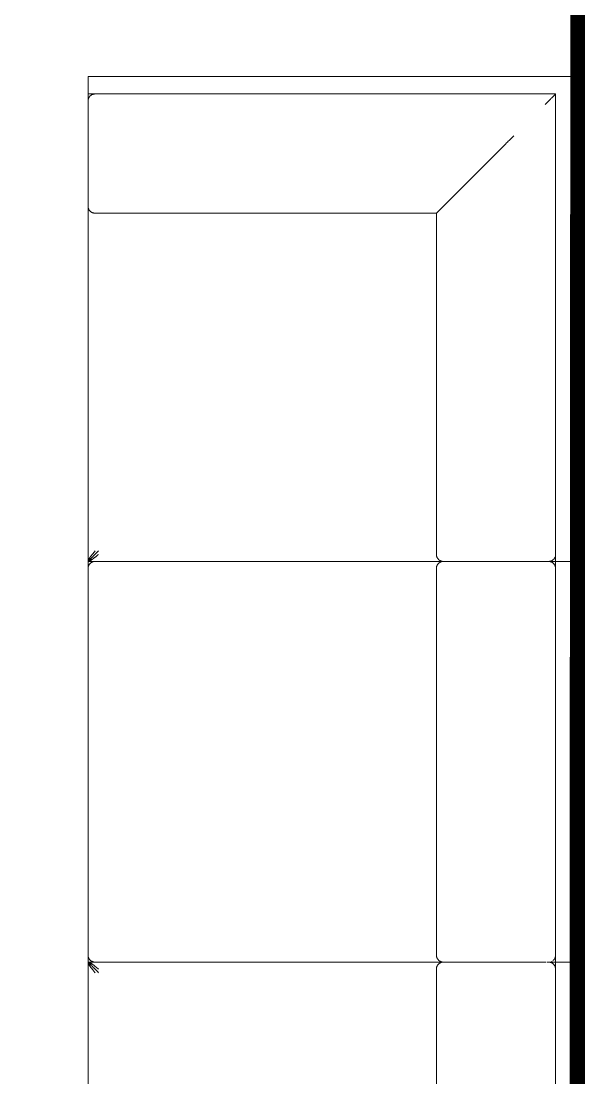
# Model space of a CAD drawing. Header units: metres. Extents: x -144 to 1000, y -717 to 29.
# Drawn here: x 458.697 to 459.705, y -566.205 to -564.296 of the extents above; entities that cross this region are included whole.
import ezdxf

# ---------------------------------------------------------------- set-up
doc = ezdxf.new("R2010")
doc.units = ezdxf.units.M
doc.layers.get('0').update_dxf_attribs({"color": 1})
doc.layers.add('00-MEDICION', color=30, linetype='Continuous')
doc.layers.add('I-FURN', color=2, linetype='Continuous', lineweight=9)

# ---------------------------------------------------------------- blocks, each defined once
blk = doc.blocks.new('U')
at = {"layer": 'I-FURN'}
for p, q in [((463.3407, -502.7354), (463.3407, -502.7672)), ((464.217, -502.7354), (463.3407, -502.7354)), ((464.217, -503.6117), (464.217, -502.7354)), ((463.3407, -502.7672), (464.1852, -502.7672)), ((463.3407, -502.7862), (463.3407, -502.7672)), ((464.1852, -502.7672), (463.3534, -502.7672)), ((464.1852, -503.6117), (464.1852, -502.7672)), ((464.1852, -503.599), (464.1852, -502.7672)), ((463.3407, -502.7862), (463.3407, -502.8429)), ((463.3407, -502.8429), (463.3407, -502.8552)), ((463.3407, -502.8552), (463.3407, -502.9696)), ((464.0849, -502.8675), (463.9705, -502.9819)), ((463.3407, -502.9696), (463.3407, -503.6106)), ((463.3534, -502.9826), (463.9698, -502.9826)), ((463.9698, -502.9826), (463.9698, -503.599)), ((463.3463, -503.6061), (463.3407, -503.6117)), ((463.3407, -503.6106), (463.3407, -503.6117)), ((463.3407, -503.6115), (463.3407, -503.6117)), ((463.3407, -503.6117), (463.3407, -503.6244)), ((463.3407, -503.6117), (463.3409, -503.6117)), ((463.3407, -503.6117), (463.3418, -503.6117)), ((463.3407, -503.6244), (463.3407, -504.3229)), ((463.3418, -503.6117), (463.9828, -503.6117)), ((463.9828, -503.6117), (463.3597, -503.6117)), ((463.9698, -503.6244), (463.9698, -504.3229)), ((464.0972, -503.6117), (463.9828, -503.6117)), ((463.9828, -503.6117), (464.0972, -503.6117)), ((464.1095, -503.6117), (464.0972, -503.6117)), ((464.0972, -503.6117), (464.1095, -503.6117)), ((464.1662, -503.6117), (464.1095, -503.6117)), ((464.1095, -503.6117), (464.1662, -503.6117)), ((464.1662, -503.6117), (464.1852, -503.6117)), ((464.1852, -503.6117), (464.1662, -503.6117)), ((464.1852, -503.6117), (464.217, -503.6117)), ((464.1852, -503.6117), (464.1852, -504.3356)), ((464.217, -503.6117), (464.1852, -503.6117)), ((464.1852, -504.3229), (464.1852, -503.6244)), ((464.217, -503.6117), (464.217, -504.3356)), ((463.3407, -504.3229), (463.3407, -504.3356)), ((463.3418, -504.3356), (463.3407, -504.3356)), ((463.3409, -504.3356), (463.3407, -504.3356)), ((463.3407, -504.3356), (463.3407, -504.3358)), ((463.3407, -504.3356), (463.3407, -504.3367)), ((463.3407, -504.3356), (463.3463, -504.3412)), ((463.3407, -504.3367), (463.3407, -504.9769)), ((463.9828, -504.3356), (463.3418, -504.3356)), ((463.3597, -504.3356), (463.9828, -504.3356)), ((463.9698, -504.3483), (463.9698, -504.9648)), ((463.9828, -504.3356), (464.0972, -504.3356)), ((464.0972, -504.3356), (463.9828, -504.3356)), ((464.0972, -504.3356), (464.1095, -504.3356)), ((464.1095, -504.3356), (464.0972, -504.3356)), ((464.1095, -504.3356), (464.1662, -504.3356)), ((464.1662, -504.3356), (464.1095, -504.3356)), ((464.1678, -504.3356), (464.1662, -504.3356)), ((464.1662, -504.3356), (464.1678, -504.3356)), ((464.1852, -504.3356), (464.1694, -504.3356)), ((464.1694, -504.3356), (464.1852, -504.3356)), ((464.217, -504.3356), (464.1852, -504.3356)), ((464.1852, -504.3356), (464.217, -504.3356)), ((464.1852, -505.1802), (464.1852, -504.3356)), ((464.1852, -505.1802), (464.1852, -504.3483)), ((464.217, -505.2119), (464.217, -504.3356))]:
    blk.add_line(p, q, dxfattribs=at)
at = {"layer": 'I-FURN', "flags": 128}
for points in [[(463.3407, -502.7799), (463.3407, -502.7794), (463.3407, -502.7789), (463.3408, -502.7783), (463.3408, -502.7778), (463.3409, -502.7773), (463.341, -502.7769), (463.3412, -502.7764), (463.3413, -502.7759), (463.3415, -502.7754), (463.3417, -502.7749), (463.3419, -502.7745), (463.3421, -502.774), (463.3424, -502.7736), (463.3426, -502.7731), (463.3429, -502.7727), (463.3432, -502.7723), (463.3435, -502.7719), (463.3438, -502.7715), (463.3442, -502.7711), (463.3445, -502.7708), (463.3449, -502.7704), (463.3453, -502.7701), (463.3457, -502.7698), (463.3461, -502.7695), (463.3465, -502.7692), (463.347, -502.7689), (463.3474, -502.7687), (463.3478, -502.7684), (463.3483, -502.7682), (463.3488, -502.768), (463.3493, -502.7679), (463.3497, -502.7677), (463.3502, -502.7676), (463.3507, -502.7675), (463.3512, -502.7674), (463.3517, -502.7673), (463.3522, -502.7672), (463.3527, -502.7672), (463.3532, -502.7672)], [(463.3407, -502.7799), (463.3407, -502.7794), (463.3407, -502.7789), (463.3408, -502.7783), (463.3408, -502.7778), (463.3409, -502.7773), (463.341, -502.7769), (463.3412, -502.7764), (463.3413, -502.7759), (463.3415, -502.7754), (463.3417, -502.7749), (463.3419, -502.7745), (463.3421, -502.774), (463.3424, -502.7736), (463.3426, -502.7731), (463.3429, -502.7727), (463.3432, -502.7723), (463.3435, -502.7719), (463.3438, -502.7715), (463.3442, -502.7711), (463.3445, -502.7708), (463.3449, -502.7704), (463.3453, -502.7701), (463.3457, -502.7698), (463.3461, -502.7695), (463.3465, -502.7692), (463.347, -502.7689), (463.3474, -502.7687), (463.3478, -502.7684), (463.3483, -502.7682), (463.3488, -502.768), (463.3493, -502.7679), (463.3497, -502.7677), (463.3502, -502.7676), (463.3507, -502.7675), (463.3512, -502.7674), (463.3517, -502.7673), (463.3522, -502.7672), (463.3527, -502.7672), (463.3532, -502.7672)], [(463.3534, -502.9826), (463.3529, -502.9825), (463.3524, -502.9825), (463.3519, -502.9825), (463.3514, -502.9824), (463.3509, -502.9823), (463.3504, -502.9822), (463.3499, -502.9821), (463.3494, -502.9819), (463.3489, -502.9817), (463.3484, -502.9816), (463.348, -502.9813), (463.3475, -502.9811), (463.3471, -502.9809), (463.3466, -502.9806), (463.3462, -502.9803), (463.3458, -502.98), (463.3454, -502.9797), (463.345, -502.9794), (463.3446, -502.9791), (463.3443, -502.9787), (463.3439, -502.9783), (463.3436, -502.9779), (463.3433, -502.9775), (463.343, -502.9771), (463.3427, -502.9767), (463.3424, -502.9763), (463.3422, -502.9758), (463.3419, -502.9754), (463.3417, -502.9749), (463.3415, -502.9745), (463.3414, -502.974), (463.3412, -502.9735), (463.3411, -502.973), (463.341, -502.9725), (463.3409, -502.972), (463.3408, -502.9715), (463.3407, -502.971), (463.3407, -502.9705), (463.3407, -502.97), (463.3407, -502.9699)], [(463.9825, -503.6117), (463.982, -503.6117), (463.9815, -503.6117), (463.981, -503.6116), (463.9805, -503.6116), (463.98, -503.6115), (463.9795, -503.6114), (463.979, -503.6112), (463.9786, -503.6111), (463.9781, -503.6109), (463.9776, -503.6107), (463.9771, -503.6105), (463.9767, -503.6103), (463.9762, -503.61), (463.9758, -503.6098), (463.9754, -503.6095), (463.975, -503.6092), (463.9746, -503.6089), (463.9742, -503.6086), (463.9738, -503.6082), (463.9734, -503.6079), (463.9731, -503.6075), (463.9728, -503.6071), (463.9724, -503.6067), (463.9721, -503.6063), (463.9719, -503.6059), (463.9716, -503.6054), (463.9713, -503.605), (463.9711, -503.6046), (463.9709, -503.6041), (463.9707, -503.6036), (463.9705, -503.6031), (463.9704, -503.6027), (463.9702, -503.6022), (463.9701, -503.6017), (463.97, -503.6012), (463.97, -503.6007), (463.9699, -503.6002), (463.9699, -503.5997), (463.9698, -503.5992), (463.9698, -503.599)], [(464.1844, -503.6035), (464.1842, -503.604), (464.184, -503.6044), (464.1838, -503.6049), (464.1836, -503.6053), (464.1833, -503.6058), (464.183, -503.6062), (464.1827, -503.6066), (464.1824, -503.607), (464.1821, -503.6074), (464.1817, -503.6078), (464.1814, -503.6081), (464.181, -503.6085), (464.1806, -503.6088), (464.1802, -503.6091), (464.1798, -503.6094), (464.1794, -503.6097), (464.179, -503.61), (464.1785, -503.6102), (464.1781, -503.6105), (464.1776, -503.6107), (464.1771, -503.6109), (464.1767, -503.611), (464.1762, -503.6112), (464.1757, -503.6113), (464.1752, -503.6114), (464.1747, -503.6115), (464.1742, -503.6116), (464.1737, -503.6117), (464.1732, -503.6117), (464.1727, -503.6117), (464.1725, -503.6117)], [(464.1844, -503.6035), (464.1842, -503.604), (464.184, -503.6044), (464.1838, -503.6049), (464.1836, -503.6053), (464.1833, -503.6058), (464.183, -503.6062), (464.1827, -503.6066), (464.1824, -503.607), (464.1821, -503.6074), (464.1817, -503.6078), (464.1814, -503.6081), (464.181, -503.6085), (464.1806, -503.6088), (464.1802, -503.6091), (464.1798, -503.6094), (464.1794, -503.6097), (464.179, -503.61), (464.1785, -503.6102), (464.1781, -503.6105), (464.1776, -503.6107), (464.1771, -503.6109), (464.1767, -503.611), (464.1762, -503.6112), (464.1757, -503.6113), (464.1752, -503.6114), (464.1747, -503.6115), (464.1742, -503.6116), (464.1737, -503.6117), (464.1732, -503.6117), (464.1727, -503.6117), (464.1725, -503.6117)], [(464.1852, -503.599), (464.1852, -503.5995), (464.1852, -503.6), (464.1851, -503.6005), (464.1851, -503.601), (464.185, -503.6015), (464.1849, -503.602)], [(464.1852, -503.599), (464.1852, -503.5995), (464.1852, -503.6), (464.1851, -503.6005), (464.1851, -503.601), (464.185, -503.6015), (464.1849, -503.602)], [(463.3407, -503.6244), (463.3407, -503.6239), (463.3407, -503.6234), (463.3408, -503.6229), (463.3408, -503.6224), (463.3409, -503.6219), (463.341, -503.6214), (463.3412, -503.6209), (463.3413, -503.6204), (463.3415, -503.6199), (463.3417, -503.6195), (463.3419, -503.619), (463.3421, -503.6186), (463.3424, -503.6181), (463.3426, -503.6177), (463.3429, -503.6172), (463.3432, -503.6168), (463.3435, -503.6164), (463.3438, -503.616), (463.3442, -503.6157), (463.3445, -503.6153), (463.3449, -503.615), (463.3453, -503.6146), (463.3457, -503.6143), (463.3461, -503.614), (463.3465, -503.6137), (463.347, -503.6135), (463.3474, -503.6132), (463.3478, -503.613), (463.3483, -503.6128), (463.3488, -503.6126), (463.3493, -503.6124), (463.3497, -503.6123), (463.3502, -503.6121), (463.3507, -503.612), (463.3512, -503.6119), (463.3517, -503.6118), (463.3522, -503.6118), (463.3527, -503.6117), (463.3532, -503.6117)], [(463.9698, -503.6244), (463.9699, -503.6239), (463.9699, -503.6234), (463.9699, -503.6229), (463.97, -503.6224), (463.9701, -503.6219), (463.9702, -503.6214), (463.9703, -503.6209), (463.9705, -503.6204), (463.9707, -503.6199), (463.9709, -503.6195), (463.9711, -503.619), (463.9713, -503.6186), (463.9715, -503.6181), (463.9718, -503.6177), (463.9721, -503.6172), (463.9724, -503.6168), (463.9727, -503.6164), (463.973, -503.616), (463.9733, -503.6157), (463.9737, -503.6153), (463.9741, -503.615), (463.9745, -503.6146), (463.9749, -503.6143), (463.9753, -503.614), (463.9757, -503.6137), (463.9761, -503.6135), (463.9766, -503.6132), (463.977, -503.613), (463.9775, -503.6128), (463.9779, -503.6126), (463.9784, -503.6124), (463.9789, -503.6123), (463.9794, -503.6121), (463.9799, -503.612), (463.9804, -503.6119), (463.9809, -503.6118), (463.9814, -503.6118), (463.9819, -503.6117), (463.9824, -503.6117), (463.9825, -503.6117)], [(464.1725, -503.6117), (464.173, -503.6117), (464.1735, -503.6118), (464.1741, -503.6118), (464.1746, -503.6119), (464.1751, -503.612), (464.1755, -503.6121), (464.176, -503.6122), (464.1765, -503.6124), (464.177, -503.6125), (464.1775, -503.6127), (464.1779, -503.6129), (464.1784, -503.6132), (464.1788, -503.6134), (464.1793, -503.6137), (464.1797, -503.6139), (464.1801, -503.6142), (464.1805, -503.6145), (464.1809, -503.6149), (464.1813, -503.6152), (464.1816, -503.6156), (464.182, -503.6159), (464.1823, -503.6163), (464.1826, -503.6167), (464.1829, -503.6171), (464.1832, -503.6176), (464.1835, -503.618), (464.1837, -503.6184), (464.184, -503.6189), (464.1842, -503.6193), (464.1844, -503.6198), (464.1845, -503.6203), (464.1847, -503.6208), (464.1848, -503.6213), (464.1849, -503.6218), (464.185, -503.6223), (464.1851, -503.6228), (464.1852, -503.6233), (464.1852, -503.6238), (464.1852, -503.6243)], [(464.1725, -503.6117), (464.173, -503.6117), (464.1735, -503.6118), (464.1741, -503.6118), (464.1746, -503.6119), (464.1751, -503.612), (464.1755, -503.6121), (464.176, -503.6122), (464.1765, -503.6124), (464.177, -503.6125), (464.1775, -503.6127), (464.1779, -503.6129), (464.1784, -503.6132), (464.1788, -503.6134), (464.1793, -503.6137), (464.1797, -503.6139), (464.1801, -503.6142), (464.1805, -503.6145), (464.1809, -503.6149), (464.1813, -503.6152), (464.1816, -503.6156), (464.182, -503.6159), (464.1823, -503.6163), (464.1826, -503.6167), (464.1829, -503.6171), (464.1832, -503.6176), (464.1835, -503.618), (464.1837, -503.6184), (464.184, -503.6189), (464.1842, -503.6193), (464.1844, -503.6198), (464.1845, -503.6203), (464.1847, -503.6208), (464.1848, -503.6213), (464.1849, -503.6218), (464.185, -503.6223), (464.1851, -503.6228), (464.1852, -503.6233), (464.1852, -503.6238), (464.1852, -503.6243)], [(463.3534, -504.3356), (463.3529, -504.3356), (463.3524, -504.3356), (463.3519, -504.3355), (463.3514, -504.3355), (463.3509, -504.3354), (463.3504, -504.3353), (463.3499, -504.3351), (463.3494, -504.335), (463.3489, -504.3348), (463.3484, -504.3346), (463.348, -504.3344), (463.3475, -504.3342), (463.3471, -504.3339), (463.3466, -504.3337), (463.3462, -504.3334), (463.3458, -504.3331), (463.3454, -504.3328), (463.345, -504.3325), (463.3446, -504.3321), (463.3443, -504.3318), (463.3439, -504.3314), (463.3436, -504.331), (463.3433, -504.3306), (463.343, -504.3302), (463.3427, -504.3298), (463.3424, -504.3293), (463.3422, -504.3289), (463.3419, -504.3285), (463.3417, -504.328), (463.3415, -504.3275), (463.3414, -504.327), (463.3412, -504.3266), (463.3411, -504.3261), (463.341, -504.3256), (463.3409, -504.3251), (463.3408, -504.3246), (463.3407, -504.3241), (463.3407, -504.3236), (463.3407, -504.3231), (463.3407, -504.3229)], [(463.9825, -504.3356), (463.982, -504.3356), (463.9815, -504.3356), (463.981, -504.3355), (463.9805, -504.3355), (463.98, -504.3354), (463.9795, -504.3353), (463.979, -504.3351), (463.9786, -504.335), (463.9781, -504.3348), (463.9776, -504.3346), (463.9771, -504.3344), (463.9767, -504.3342), (463.9762, -504.3339), (463.9758, -504.3337), (463.9754, -504.3334), (463.975, -504.3331), (463.9746, -504.3328), (463.9742, -504.3325), (463.9738, -504.3321), (463.9734, -504.3318), (463.9731, -504.3314), (463.9728, -504.331), (463.9724, -504.3306), (463.9721, -504.3302), (463.9719, -504.3298), (463.9716, -504.3293), (463.9713, -504.3289), (463.9711, -504.3285), (463.9709, -504.328), (463.9707, -504.3275), (463.9705, -504.327), (463.9704, -504.3266), (463.9702, -504.3261), (463.9701, -504.3256), (463.97, -504.3251), (463.97, -504.3246), (463.9699, -504.3241), (463.9699, -504.3236), (463.9698, -504.3231), (463.9698, -504.3229)], [(464.1833, -504.3297), (464.183, -504.3301), (464.1827, -504.3305), (464.1824, -504.3309), (464.1821, -504.3313), (464.1817, -504.3317), (464.1814, -504.332), (464.181, -504.3324), (464.1806, -504.3327), (464.1802, -504.333)], [(464.1833, -504.3297), (464.183, -504.3301), (464.1827, -504.3305), (464.1824, -504.3309), (464.1821, -504.3313), (464.1817, -504.3317), (464.1814, -504.332), (464.181, -504.3324), (464.1806, -504.3327), (464.1802, -504.333)], [(464.1852, -504.3229), (464.1852, -504.3234), (464.1852, -504.3239), (464.1851, -504.3244), (464.1851, -504.3249), (464.185, -504.3254), (464.1849, -504.3259), (464.1847, -504.3264), (464.1846, -504.3269), (464.1844, -504.3274), (464.1842, -504.3279), (464.184, -504.3283), (464.1838, -504.3288), (464.1836, -504.3292)], [(464.1852, -504.3229), (464.1852, -504.3234), (464.1852, -504.3239), (464.1851, -504.3244), (464.1851, -504.3249), (464.185, -504.3254), (464.1849, -504.3259), (464.1847, -504.3264), (464.1846, -504.3269), (464.1844, -504.3274), (464.1842, -504.3279), (464.184, -504.3283), (464.1838, -504.3288), (464.1836, -504.3292)], [(463.9698, -504.3483), (463.9699, -504.3478), (463.9699, -504.3473), (463.9699, -504.3468), (463.97, -504.3463), (463.9701, -504.3458), (463.9702, -504.3453), (463.9703, -504.3448), (463.9705, -504.3443), (463.9707, -504.3438), (463.9709, -504.3434), (463.9711, -504.3429), (463.9713, -504.3425), (463.9715, -504.342), (463.9718, -504.3416), (463.9721, -504.3411), (463.9724, -504.3407), (463.9727, -504.3403), (463.973, -504.3399), (463.9733, -504.3396), (463.9737, -504.3392), (463.9741, -504.3389), (463.9745, -504.3385), (463.9749, -504.3382), (463.9753, -504.3379), (463.9757, -504.3376), (463.9761, -504.3374), (463.9766, -504.3371), (463.977, -504.3369), (463.9775, -504.3367), (463.9779, -504.3365), (463.9784, -504.3363), (463.9789, -504.3362), (463.9794, -504.336), (463.9799, -504.3359), (463.9804, -504.3358), (463.9809, -504.3357), (463.9814, -504.3357), (463.9819, -504.3356), (463.9824, -504.3356), (463.9825, -504.3356)], [(464.1735, -504.3357), (464.1741, -504.3357), (464.1746, -504.3358), (464.1751, -504.3359), (464.1755, -504.336), (464.176, -504.3361), (464.1765, -504.3363), (464.177, -504.3364), (464.1775, -504.3366), (464.1779, -504.3368), (464.1784, -504.3371), (464.1788, -504.3373), (464.1793, -504.3376), (464.1797, -504.3378), (464.1801, -504.3381), (464.1805, -504.3384), (464.1809, -504.3388), (464.1813, -504.3391), (464.1816, -504.3395), (464.182, -504.3398), (464.1823, -504.3402), (464.1826, -504.3406), (464.1829, -504.341), (464.1832, -504.3415), (464.1835, -504.3419), (464.1837, -504.3423), (464.184, -504.3428), (464.1842, -504.3432), (464.1844, -504.3437), (464.1845, -504.3442), (464.1847, -504.3447), (464.1848, -504.3452), (464.1849, -504.3457), (464.185, -504.3462), (464.1851, -504.3467), (464.1852, -504.3472), (464.1852, -504.3477), (464.1852, -504.3482)], [(464.1735, -504.3357), (464.1741, -504.3357), (464.1746, -504.3358), (464.1751, -504.3359), (464.1755, -504.336), (464.176, -504.3361), (464.1765, -504.3363), (464.177, -504.3364), (464.1775, -504.3366), (464.1779, -504.3368), (464.1784, -504.3371), (464.1788, -504.3373), (464.1793, -504.3376), (464.1797, -504.3378), (464.1801, -504.3381), (464.1805, -504.3384), (464.1809, -504.3388), (464.1813, -504.3391), (464.1816, -504.3395), (464.182, -504.3398), (464.1823, -504.3402), (464.1826, -504.3406), (464.1829, -504.341), (464.1832, -504.3415), (464.1835, -504.3419), (464.1837, -504.3423), (464.184, -504.3428), (464.1842, -504.3432), (464.1844, -504.3437), (464.1845, -504.3442), (464.1847, -504.3447), (464.1848, -504.3452), (464.1849, -504.3457), (464.185, -504.3462), (464.1851, -504.3467), (464.1852, -504.3472), (464.1852, -504.3477), (464.1852, -504.3482)], [(464.1785, -504.3341), (464.1781, -504.3344), (464.1776, -504.3346)], [(464.1785, -504.3341), (464.1781, -504.3344), (464.1776, -504.3346)]]:
    blk.add_lwpolyline(points, dxfattribs=at)
at = {"layer": 'I-FURN'}
for points, knots in [([(464.1852, -502.7672), (464.1852, -502.7672), (464.1849, -502.7675), (464.1838, -502.7686), (464.1827, -502.7697), (464.1816, -502.7708), (464.1805, -502.7719), (464.1794, -502.773), (464.1778, -502.7746), (464.1761, -502.7763), (464.1746, -502.7778), (464.1731, -502.7793), (464.1703, -502.7821), (464.1678, -502.7845), (464.1662, -502.7862)], [0, 0, 0, 0, 0.166667, 0.25, 0.333333, 0.416667, 0.458333, 0.5, 0.583333, 0.666667, 0.708333, 0.75, 0.833333, 1, 1, 1, 1]), ([(464.1095, -502.8429), (464.1073, -502.8452), (464.1039, -502.8485), (464.0997, -502.8527), (464.0972, -502.8552), (464.0953, -502.857), (464.0935, -502.8589), (464.0919, -502.8605), (464.0904, -502.862), (464.089, -502.8634), (464.0868, -502.8656), (464.0855, -502.8669), (464.0849, -502.8675)], [0, 0, 0, 0, 0.2, 0.3, 0.4, 0.45, 0.5, 0.6, 0.65, 0.7, 0.8, 1, 1, 1, 1]), ([(463.3597, -503.5927), (463.3581, -503.5944), (463.3556, -503.5968), (463.3524, -503.6), (463.3506, -503.6019), (463.3491, -503.6033), (463.3478, -503.6046), (463.3465, -503.6059), (463.3454, -503.607), (463.3443, -503.6081), (463.3432, -503.6092), (463.3421, -503.6103), (463.341, -503.6114), (463.3407, -503.6117), (463.3407, -503.6117)], [0, 0, 0, 0, 0.166667, 0.25, 0.333333, 0.375, 0.416667, 0.5, 0.541667, 0.583333, 0.666667, 0.75, 0.833333, 1, 1, 1, 1]), ([(463.3534, -503.5927), (463.3526, -503.5937), (463.3509, -503.5957), (463.3489, -503.5981), (463.3474, -503.6001), (463.3463, -503.6015), (463.3454, -503.6027), (463.3447, -503.6036), (463.3442, -503.6043), (463.3437, -503.6049), (463.3432, -503.6056), (463.3428, -503.6062), (463.3424, -503.6068), (463.342, -503.6074), (463.3416, -503.6082), (463.3412, -503.6088), (463.341, -503.6095), (463.3408, -503.61), (463.3407, -503.6104), (463.3407, -503.6106)], [0, 0, 0, 0, 0.142857, 0.285714, 0.357143, 0.428571, 0.5, 0.535714, 0.571429, 0.607143, 0.642857, 0.678571, 0.714286, 0.75, 0.785714, 0.857143, 0.892857, 0.928571, 1, 1, 1, 1]), ([(463.3418, -503.6117), (463.342, -503.6117), (463.3424, -503.6116), (463.3429, -503.6114), (463.3436, -503.6112), (463.3443, -503.6108), (463.345, -503.6104), (463.3456, -503.61), (463.3462, -503.6096), (463.3468, -503.6092), (463.3475, -503.6087), (463.3481, -503.6082), (463.3488, -503.6077), (463.3495, -503.6072), (463.3502, -503.6067), (463.351, -503.606), (463.352, -503.6053), (463.353, -503.6044), (463.3541, -503.6036), (463.3563, -503.6018), (463.3582, -503.6003), (463.3597, -503.599)], [0, 0, 0, 0, 0.071429, 0.107143, 0.142857, 0.214286, 0.25, 0.285714, 0.321429, 0.357143, 0.392857, 0.428571, 0.464286, 0.5, 0.535714, 0.571429, 0.625, 0.678571, 0.732143, 0.785714, 1, 1, 1, 1]), ([(463.3407, -503.6115), (463.3407, -503.6114), (463.3408, -503.6112), (463.341, -503.6108), (463.3413, -503.6104), (463.3416, -503.61), (463.3419, -503.6096), (463.3422, -503.6092), (463.3426, -503.6088), (463.343, -503.6084), (463.3434, -503.6079), (463.3438, -503.6074), (463.3442, -503.6069), (463.3447, -503.6064), (463.3449, -503.6061), (463.3451, -503.6059)], [0, 0, 0, 0, 0.0833333, 0.1666667, 0.2083333, 0.25, 0.2916667, 0.3333333, 0.375, 0.4166667, 0.4583333, 0.5, 0.5416667, 0.5833333, 0.614997, 0.614997, 0.614997, 0.614997]), ([(463.3407, -503.6117), (463.3407, -503.6117), (463.341, -503.6114), (463.3423, -503.6101), (463.3437, -503.6087), (463.3449, -503.6075), (463.3458, -503.6066), (463.3462, -503.6062)], [0, 0, 0, 0, 0.1666667, 0.3333333, 0.4166667, 0.5, 0.565101, 0.565101, 0.565101, 0.565101]), ([(463.3465, -503.6073), (463.3463, -503.6075), (463.346, -503.6077), (463.3455, -503.6082), (463.345, -503.6086), (463.3445, -503.609), (463.344, -503.6094), (463.3436, -503.6098), (463.3432, -503.6102), (463.3428, -503.6105), (463.3424, -503.6108), (463.3421, -503.6111), (463.3416, -503.6114), (463.3412, -503.6116), (463.341, -503.6117), (463.3409, -503.6117)], [0.3849045, 0.3849045, 0.3849045, 0.3849045, 0.4166667, 0.4583333, 0.5, 0.5416667, 0.5833333, 0.625, 0.6666667, 0.7083333, 0.75, 0.7916667, 0.8333333, 0.9166667, 1, 1, 1, 1]), ([(463.3407, -504.3356), (463.3407, -504.3356), (463.341, -504.3359), (463.3421, -504.337), (463.3432, -504.3381), (463.3443, -504.3393), (463.3454, -504.3403), (463.3465, -504.3415), (463.3481, -504.343), (463.3498, -504.3448), (463.3513, -504.3462), (463.3528, -504.3478), (463.3556, -504.3505), (463.3581, -504.353), (463.3597, -504.3547)], [0, 0, 0, 0, 0.166667, 0.25, 0.333333, 0.416667, 0.458333, 0.5, 0.583333, 0.666667, 0.708333, 0.75, 0.833333, 1, 1, 1, 1]), ([(463.3462, -504.3411), (463.3458, -504.3407), (463.3449, -504.3398), (463.3437, -504.3386), (463.3423, -504.3372), (463.341, -504.336), (463.3407, -504.3356), (463.3407, -504.3356)], [0.434899, 0.434899, 0.434899, 0.434899, 0.5, 0.5833333, 0.6666667, 0.8333333, 1, 1, 1, 1]), ([(463.3451, -504.3414), (463.3449, -504.3413), (463.3447, -504.341), (463.3442, -504.3405), (463.3438, -504.34), (463.3434, -504.3395), (463.343, -504.339), (463.3426, -504.3385), (463.3422, -504.3381), (463.3419, -504.3377), (463.3416, -504.3373), (463.3413, -504.337), (463.341, -504.3366), (463.3408, -504.3362), (463.3407, -504.3359), (463.3407, -504.3358)], [0.385003, 0.385003, 0.385003, 0.385003, 0.4166667, 0.4583333, 0.5, 0.5416667, 0.5833333, 0.625, 0.6666667, 0.7083333, 0.75, 0.7916667, 0.8333333, 0.9166667, 1, 1, 1, 1]), ([(463.3407, -504.3367), (463.3407, -504.3369), (463.3408, -504.3373), (463.341, -504.3379), (463.3412, -504.3385), (463.3416, -504.3392), (463.342, -504.3399), (463.3424, -504.3405), (463.3428, -504.3411), (463.3432, -504.3418), (463.3437, -504.3424), (463.3442, -504.3431), (463.3447, -504.3437), (463.3452, -504.3444), (463.3457, -504.3451), (463.3464, -504.3459), (463.3471, -504.3469), (463.348, -504.348), (463.3488, -504.3491), (463.3506, -504.3513), (463.3521, -504.3532), (463.3534, -504.3547)], [0, 0, 0, 0, 0.071429, 0.107143, 0.142857, 0.214286, 0.25, 0.285714, 0.321429, 0.357143, 0.392857, 0.428571, 0.464286, 0.5, 0.535714, 0.571429, 0.625, 0.678571, 0.732143, 0.785714, 1, 1, 1, 1]), ([(463.3409, -504.3356), (463.341, -504.3356), (463.3412, -504.3357), (463.3416, -504.336), (463.3421, -504.3363), (463.3424, -504.3365), (463.3428, -504.3368), (463.3432, -504.3372), (463.3436, -504.3375), (463.344, -504.3379), (463.3445, -504.3383), (463.345, -504.3387), (463.3455, -504.3392), (463.346, -504.3396), (463.3463, -504.3399), (463.3465, -504.34)], [0, 0, 0, 0, 0.0833333, 0.1666667, 0.2083333, 0.25, 0.2916667, 0.3333333, 0.375, 0.4166667, 0.4583333, 0.5, 0.5416667, 0.5833333, 0.6150955, 0.6150955, 0.6150955, 0.6150955]), ([(463.3597, -504.3483), (463.3587, -504.3475), (463.3567, -504.3459), (463.3543, -504.3439), (463.3523, -504.3423), (463.3509, -504.3412), (463.3497, -504.3403), (463.3488, -504.3396), (463.3481, -504.3391), (463.3475, -504.3386), (463.3468, -504.3382), (463.3462, -504.3378), (463.3456, -504.3374), (463.345, -504.337), (463.3443, -504.3365), (463.3436, -504.3362), (463.3429, -504.3359), (463.3424, -504.3357), (463.342, -504.3356), (463.3418, -504.3356)], [0, 0, 0, 0, 0.142857, 0.285714, 0.357143, 0.428571, 0.5, 0.535714, 0.571429, 0.607143, 0.642857, 0.678571, 0.714286, 0.75, 0.785714, 0.857143, 0.892857, 0.928571, 1, 1, 1, 1])]:
    blk.add_open_spline(points, degree=3, knots=knots, dxfattribs=at)
blk.add_open_spline([(463.9705, -502.9819), (463.9701, -502.9823), (463.9699, -502.9826), (463.9699, -502.9826)], degree=3, dxfattribs=at)

msp = doc.modelspace()

# ---------------------------------------------------------------- linework, layer by layer
at = {"layer": '00-MEDICION'}
msp.add_lwpolyline([(458.6148, -560.4201, 0.05, 0.05, 0), (463.9148, -560.4199, 0.05, 0.05, 0), (463.9148, -561.9199, 0.05, 0.05, 0), (461.465, -561.9199, 0.05, 0.05, 0), (461.465, -563.3199, 0.05, 0.05, 0), (459.7148, -563.3199, 0.05, 0.05, 0), (459.7113, -567.9684, 0.05, 0.05, 0), (455.0675, -567.9684, 0.05, 0.05, 0)], format="xyseb", dxfattribs=at)

# ---------------------------------------------------------------- block references
at = {"color": 3}
msp.add_blockref('U', (-4.5227, -61.66), dxfattribs=at)

doc.saveas('drawing.dxf')
